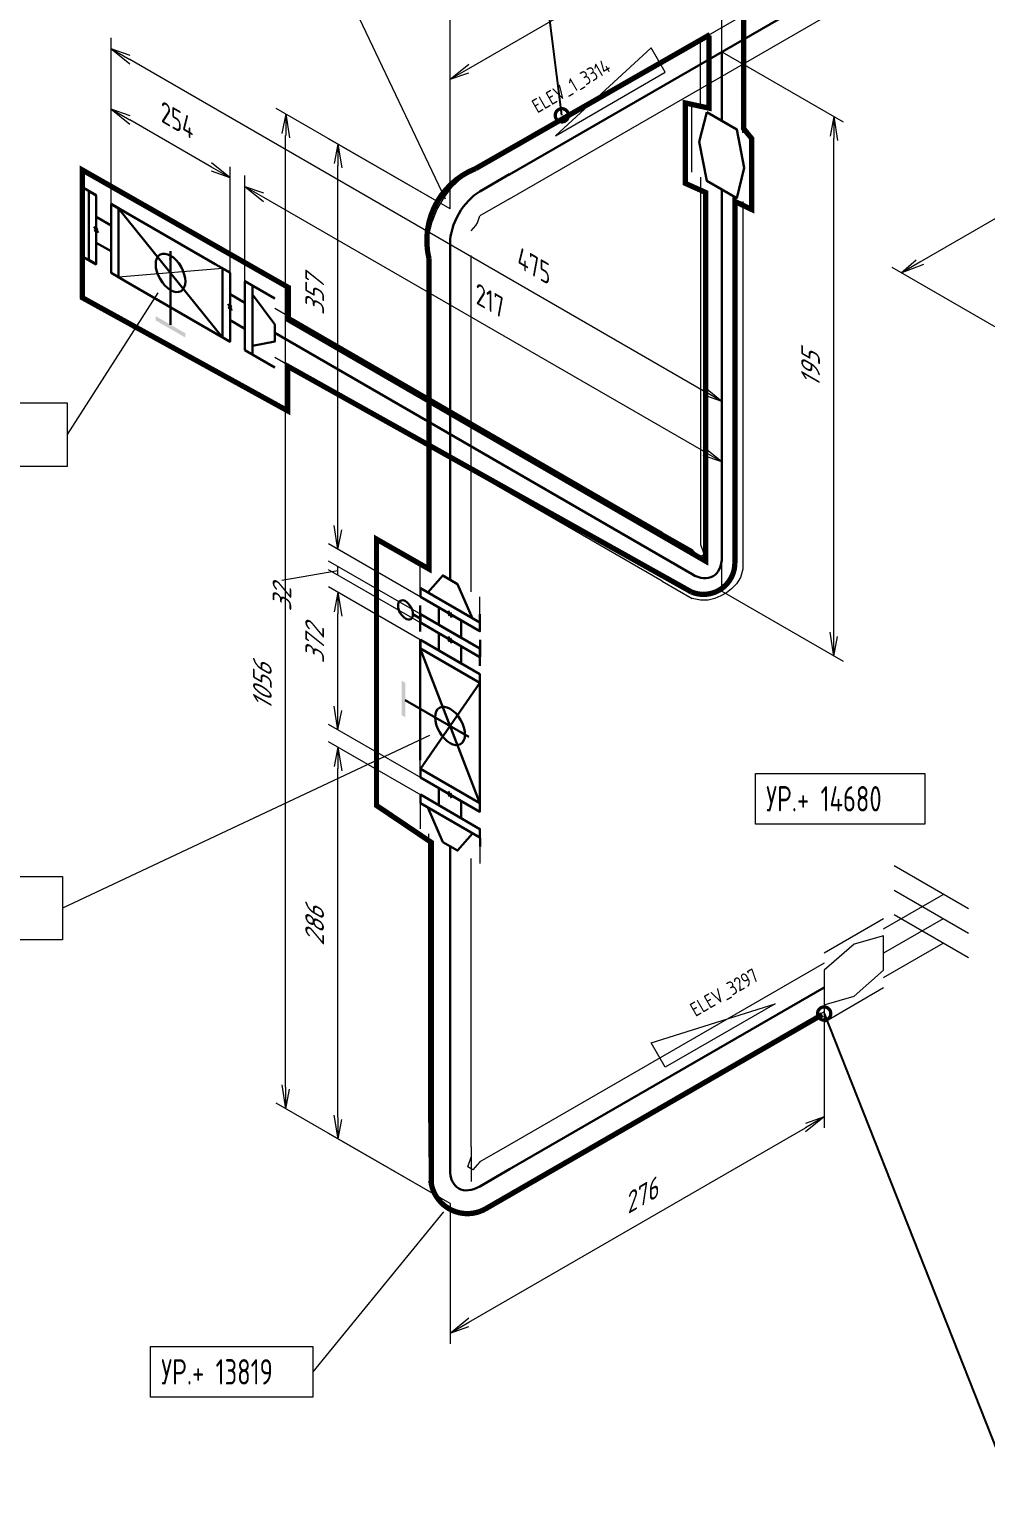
# Model space of a CAD drawing. Header units: millimetres. Extents: x 10051 to 26505, y 4675 to 5194.
# Drawn here: x 21267.3 to 21357.8, y 4850.2 to 4988.7 of the extents above; entities that cross this region are included whole.
import ezdxf
from ezdxf import colors
from ezdxf.entities.mleader import LeaderData, LeaderLine
from ezdxf.enums import TextEntityAlignment as Align
from ezdxf.math import Vec2, Vec3

# ---------------------------------------------------------------- set-up
doc = ezdxf.new("R2010")
doc.units = ezdxf.units.MM
doc.layers.get('0').update_dxf_attribs({"lineweight": 15})
for name, color, linetype, lineweight in [('--TEXT--', 150, 'Continuous', 25), ('_НС', 1, 'Continuous', 30), ('подложка', 252, 'Continuous', 9), ('Построение', 7, 'Continuous', 30)]:
    doc.layers.add(name, color=color, linetype=linetype, lineweight=lineweight)
doc.styles.add('GOST_2.304', font='CS_Gost2304.shx', dxfattribs={"height": 2.5})
doc.styles.add('Style-CS_Gost2304', font='CS_Gost2304.shx')

# ---------------------------------------------------------------- blocks, each defined once
blk = doc.blocks.new('TerminatorOpen_0.4')
at = {"color": 0, "linetype": 'ByBlock', "lineweight": -2}
for q in [(-1, 0.2), (-1, 0), (-1, -0.2)]:
    blk.add_line((0, 0), q, dxfattribs=at)
blk = doc.blocks.new('_DotSmall')
at = {"color": 0, "linetype": 'ByBlock', "const_width": 0.5}
blk.add_lwpolyline([(-0.0625, 0, 1), (0.0625, 0, 1)], format="xyb", close=True, dxfattribs=at)

msp = doc.modelspace()

# ---------------------------------------------------------------- hatches: boundary and pattern name
at = {"layer": 'подложка', "extrusion": (0.707107, -0.408248, 0.57735)}
h = msp.add_hatch(color=256, dxfattribs=at)
edge = h.paths.add_edge_path()
edge.add_arc((14984.93, -9031.64), 0.498, -135, 225)
at = {"layer": 'подложка', "extrusion": (0.707107, 0.408248, -0.57735)}
h = msp.add_hatch(color=256, dxfattribs=at)
edge = h.paths.add_edge_path()
edge.add_arc((-6353.53, 12295.55), 1, 45, 405)
at = {"layer": 'подложка', "extrusion": (0.707107, -0.408248, 0.57735)}
h = msp.add_hatch(color=256, dxfattribs=at)
edge = h.paths.add_edge_path()
edge.add_arc((14979.3, -9037.28), 0.498, -135, 225)
at = {"layer": 'подложка', "extrusion": (-0.707107, 0.408248, -0.57735)}
h = msp.add_hatch(color=256, dxfattribs=at)
edge = h.paths.add_edge_path()
edge.add_arc((-14964.85, -9011.56), 1, 45, 405)
at = {"layer": 'подложка', "extrusion": (0.707107, 0.408248, -0.57735)}
h = msp.add_hatch(color=256, dxfattribs=at)
edge = h.paths.add_edge_path()
edge.add_arc((-6359.16, 12289.92), 1, 45, 405)
h = msp.add_hatch(color=256, dxfattribs=at)
edge = h.paths.add_edge_path()
edge.add_arc((-6353.53, 12295.55), 1, -135, 225)
h = msp.add_hatch(color=256, dxfattribs=at)
edge = h.paths.add_edge_path()
edge.add_arc((-6386.44, 12262.63), 1, 45, 405)
at = {"layer": 'подложка', "extrusion": (-0.707107, -0.408248, 0.57735)}
h = msp.add_hatch(color=256, dxfattribs=at)
edge = h.paths.add_edge_path()
edge.add_arc((6386.44, 12251.37), 1, 45, 405)
h = msp.add_hatch(color=256, dxfattribs=at)
edge = h.paths.add_edge_path()
edge.add_arc((6400.1, 12248.98), 1, 135, 495)
at = {"layer": 'подложка', "extrusion": (5.55112e-17, -0.816497, -0.57735)}
h = msp.add_hatch(color=256, dxfattribs=at)
edge = h.paths.add_edge_path()
edge.add_arc((21353.77, -2704.7), 0.498, 135, 495)
h = msp.add_hatch(color=256, dxfattribs=at)
edge = h.paths.add_edge_path()
edge.add_arc((21348.14, -2699.06), 0.498, 135, 495)
at = {"layer": 'подложка', "true_color": 0x000000, "extrusion": (-0.707107, 0.408248, -0.57735)}
h = msp.add_hatch(color=18, dxfattribs=at)
edge = h.paths.add_edge_path()
edge.add_arc((-14913.13, -9122.8), 1, 225, 585)
at = {"layer": 'подложка', "extrusion": (0.707107, 0.408248, -0.57735)}
h = msp.add_hatch(color=256, dxfattribs=at)
edge = h.paths.add_edge_path()
edge.add_arc((-6423.74, 12225.33), 1, -135, 225)
at = {"layer": 'подложка', "extrusion": (-0.707107, 0.408248, -0.57735)}
h = msp.add_hatch(color=256, dxfattribs=at)
edge = h.paths.add_edge_path()
edge.add_arc((-14883.37, -9093.04), 1, 225, 585)
at = {"layer": 'Построение', "ltscale": 0.3, "extrusion": (-0.707107, -0.408248, 0.57735)}
h = msp.add_hatch(color=256, dxfattribs=at)
edge = h.paths.add_edge_path()
edge.add_arc((6349.77, 12214.69), 1, 45, 405)
at = {"layer": 'Построение', "ltscale": 0.3, "extrusion": (0.707107, 0.408248, -0.57735)}
h = msp.add_hatch(color=256, dxfattribs=at)
edge = h.paths.add_edge_path()
edge.add_arc((-6378.27, 12270.8), 1, -135, 225)

# ---------------------------------------------------------------- linework, layer by layer
at = {"layer": '_НС', "linetype": 'Continuous', "lineweight": 30, "const_width": 0.5}
for points in [[(21334.9, 4989.96), (21334.9, 4979.32), (21335.64, 4978.41), (21335.64, 4971.69), (21334.06, 4972.45), (21334.06, 4938.25, -0.534116), (21329.95, 4935.51), (21291.75, 4956.86), (21291.75, 4952.64), (21272.17, 4963.42)], [(21342.33, 4895.54), (21310.49, 4877.18, -0.517398), (21305.33, 4879.56), (21305.33, 4910.86), (21305.33, 4911.83), (21300.15, 4915.32), (21300.15, 4940.51), (21305.12, 4937.68), (21305.12, 4967.02, -0.37483), (21309.53, 4975.55), (21331.71, 4988.23)]]:
    msp.add_lwpolyline(points, format="xyb", dxfattribs=at)
msp.add_lwpolyline([(21272.32, 4963.28), (21272.32, 4975.42), (21291.81, 4964.31), (21291.81, 4961.26), (21331.3, 4938.42), (21331.3, 4973.29), (21329.36, 4974.16), (21329.36, 4981.76), (21331.61, 4981.27), (21331.61, 4988.13)], dxfattribs=at)
at = {"layer": 'подложка', "extrusion": (-5.55112e-17, 0.816497, 0.57735)}
for p, q in [((21312.74, 4977.31, 257.18), (21352.6, 5000.32, 224.63)), ((21312.74, 4972.69, 253.91), (21352.6, 4995.7, 221.36)), ((21351.58, 4966.72, 267.25), (21383.05, 4984.9, 241.55)), ((21312.74, 4977.31, 257.18), (21309.93, 4975.68, 259.48)), ((21312.74, 4972.69, 253.91), (21309.93, 4971.07, 256.21)), ((21360.42, 4959.58, 277.35), (21348.93, 4966.21, 267.97)), ((21327.19, 4941.14, 200.11), (21290.52, 4962.31, 170.16)), ((21327.19, 4936.52, 196.84), (21290.52, 4957.7, 166.9)), ((21327.19, 4941.14, 200.11), (21330.01, 4939.52, 202.41)), ((21327.19, 4936.52, 196.84), (21330.01, 4934.9, 199.14)), ((21356.16, 4905.53, 159.1), (21349.12, 4909.6, 153.35)), ((21348.14, 4903.66, 161.75), (21353.77, 4906.91, 157.15)), ((21342.51, 4901.37, 167.03), (21348.14, 4904.62, 162.43)), ((21356.16, 4900.91, 155.84), (21349.12, 4904.98, 150.09)), ((21348.14, 4899.04, 158.48), (21353.77, 4902.3, 153.88)), ((21342.51, 4900.41, 166.35), (21312.74, 4883.23, 190.65)), ((21342.51, 4894.83, 162.41), (21348.14, 4898.09, 157.81)), ((21342.51, 4895.79, 163.08), (21312.74, 4878.61, 187.38)), ((21312.74, 4883.23, 190.65), (21309.93, 4881.6, 192.95)), ((21312.74, 4878.61, 187.38), (21309.93, 4876.98, 189.68))]:
    msp.add_line(p, q, dxfattribs=at)
at = {"layer": 'подложка', "extrusion": (0.707107, -0.408248, 0.57735)}
for p, q in [((21332.82, 4986.6, 239.15), (21332.82, 4999.86, 248.53)), ((21332.82, 4986.6, 239.15), (21332.82, 4999.86, 248.53)), ((21308.88, 4985.02, 267.36), (21331.06, 4997.82, 249.25)), ((21307.11, 4971.75, 260.14), (21307.11, 4990.73, 273.57)), ((21307.11, 4971.75, 260.14), (21307.11, 4985.02, 269.52)), ((21309.72, 4970.42, 256.01), (21309.93, 4971.07, 256.21)), ((21309.11, 4969.65, 256.21), (21309.56, 4970.16, 256.01)), ((21309.56, 4970.16, 256.01), (21309.72, 4970.42, 256.01)), ((21342.51, 4898.1, 164.72), (21342.51, 4884.83, 155.33)), ((21307.11, 4877.67, 193.61), (21307.11, 4864.4, 184.23))]:
    msp.add_line(p, q, dxfattribs=at)
at = {"layer": 'подложка'}
for p, q in [((21306.68, 4972.65, 260.14), (21294.27, 4998.73, 260.14)), ((21306.68, 4972.65, 260.14), (21294.27, 4998.73, 260.14)), ((21279.45, 4963.81, 160.48), (21270.88, 4950.39, 160.48)), ((21279.45, 4963.81, 160.48), (21270.88, 4950.39, 160.48)), ((21305.16, 4921.93, 225.56), (21270.43, 4905.61, 225.56)), ((21305.16, 4921.93, 225.56), (21270.43, 4905.61, 225.56)), ((21306.48, 4876.89, 193.61), (21294.12, 4861.75, 193.61)), ((21306.48, 4876.89, 193.61), (21294.12, 4861.75, 193.61))]:
    msp.add_line(p, q, dxfattribs=at)
at = {"layer": 'подложка', "extrusion": (-0.707107, -0.408248, 0.57735)}
for p, q in [((21275.03, 4968.95, 155.88), (21275.03, 4987.93, 169.31)), ((21332.82, 4986.6, 239.15), (21344.32, 4979.96, 248.53)), ((21276.8, 4985.89, 170.03), (21331.06, 4954.56, 214.33)), ((21275.03, 4968.95, 155.88), (21275.03, 4982.22, 165.26)), ((21307.11, 4971.75, 260.14), (21290.67, 4981.24, 246.72)), ((21276.8, 4980.18, 165.99), (21284.53, 4975.71, 172.3)), ((21291.55, 4888.69, 182.36), (21291.55, 4978.69, 246)), ((21307.11, 4971.75, 260.14), (21295.62, 4978.38, 250.76)), ((21343.43, 4931.5, 213.18), (21343.43, 4978.43, 246.36)), ((21286.29, 4962.44, 165.08), (21286.29, 4975.71, 174.46)), ((21287.7, 4961.63, 166.23), (21287.7, 4974.9, 175.61)), ((21296.5, 4941.58, 225.82), (21296.5, 4975.83, 250.04)), ((21289.47, 4972.86, 176.33), (21331.06, 4948.85, 210.29)), ((21285.59, 4966.1, 166.81), (21275.73, 4965.29, 154.16)), ((21332.82, 4935.58, 203.07), (21332.82, 4954.56, 216.5)), ((21332.82, 4935.58, 203.07), (21332.82, 4948.85, 212.46)), ((21307.11, 4933.42, 233.04), (21295.62, 4940.05, 223.66)), ((21296.5, 4937.51, 222.94), (21291.2, 4936.59, 215.8)), ((21307.11, 4931.79, 231.89), (21295.62, 4938.43, 222.51)), ((21307.11, 4930.98, 231.31), (21295.62, 4937.61, 221.93)), ((21296.5, 4937.1, 222.65), (21296.5, 4937.92, 223.23)), ((21307.11, 4929.35, 230.16), (21295.62, 4935.99, 220.78)), ((21332.82, 4935.58, 203.07), (21344.32, 4928.95, 212.46)), ((21296.5, 4924.51, 213.75), (21296.5, 4933.44, 220.06)), ((21307.11, 4916.35, 220.97), (21295.62, 4922.98, 211.58)), ((21307.11, 4914.72, 219.82), (21295.62, 4921.35, 210.43)), ((21296.5, 4885.83, 186.4), (21296.5, 4918.8, 209.71)), ((21307.11, 4877.67, 193.61), (21290.67, 4887.16, 180.19)), ((21307.11, 4877.67, 193.61), (21295.62, 4884.3, 184.23))]:
    msp.add_line(p, q, dxfattribs=at)
at = {"layer": 'подложка', "extrusion": (0.707107, 0.408248, -0.57735)}
for p, q in [((21330.82, 4981.25, 232.91), (21330.82, 4987.75, 237.51)), ((21334.82, 4978.94, 236.18), (21334.82, 4985.44, 240.78)), ((21330, 4975.22, 227.64), (21330, 4981.72, 232.24)), ((21335.65, 4971.95, 232.26), (21335.65, 4978.46, 236.86)), ((21330.82, 4974.74, 228.32), (21330.82, 4943.24, 206.04)), ((21334.82, 4972.43, 231.58), (21334.82, 4940.93, 209.31)), ((21305.11, 4966.4, 253.91), (21305.11, 4969.65, 256.21)), ((21309.11, 4964.09, 257.18), (21309.11, 4967.34, 259.48)), ((21305.11, 4937.82, 233.7), (21305.11, 4966.4, 253.91)), ((21309.11, 4935.52, 236.97), (21309.11, 4964.09, 257.18)), ((21330.82, 4943.24, 206.04), (21330.82, 4939.99, 203.74)), ((21334.82, 4940.93, 209.31), (21334.82, 4937.68, 207.01)), ((21330.66, 4938.77, 202.68), (21330.01, 4939.52, 202.41)), ((21331.14, 4939.05, 203.47), (21330.66, 4938.77, 202.68)), ((21330.82, 4939.99, 203.74), (21331.14, 4939.05, 203.47)), ((21334.83, 4937.68, 207.01), (21334.58, 4936.89, 206.15)), ((21334.2, 4936.27, 205.25), (21333.75, 4935.8, 204.37)), ((21334.58, 4936.89, 206.15), (21334.2, 4936.27, 205.25)), ((21309.94, 4933.42, 236.5), (21309.94, 4935.04, 237.65)), ((21330.81, 4934.72, 200), (21330.01, 4934.9, 199.14)), ((21331.54, 4934.73, 200.9), (21330.81, 4934.72, 200)), ((21332.17, 4934.89, 201.78), (21331.54, 4934.73, 200.9)), ((21332.73, 4935.13, 202.65), (21332.17, 4934.89, 201.78)), ((21333.26, 4935.43, 203.5), (21332.73, 4935.13, 202.65)), ((21333.75, 4935.8, 204.37), (21333.26, 4935.43, 203.5)), ((21304.28, 4917.98, 218.66), (21304.28, 4919.61, 219.81)), ((21304.28, 4916.35, 217.51), (21304.28, 4914.72, 216.35)), ((21304.28, 4914.72, 216.35), (21304.28, 4913.1, 215.21)), ((21305.11, 4885.32, 196.58), (21305.11, 4912.62, 215.88)), ((21309.94, 4911.45, 220.97), (21309.94, 4909.83, 219.83)), ((21309.11, 4883.02, 199.85), (21309.11, 4910.31, 219.15)), ((21305.11, 4885.32, 196.58), (21305.11, 4882.07, 194.28)), ((21309.11, 4883.02, 199.85), (21309.11, 4879.76, 197.55))]:
    msp.add_line(p, q, dxfattribs=at)
at = {"layer": 'подложка', "extrusion": (-0.707107, 0.408248, -0.57735)}
for p, q in [((21308.18, 4974.66, 260.9), (21309.06, 4975.29, 260.25)), ((21309.06, 4975.29, 260.25), (21309.93, 4975.68, 259.48)), ((21306.55, 4972.82, 261.59), (21307.32, 4973.83, 261.35)), ((21307.32, 4973.83, 261.35), (21308.18, 4974.66, 260.9)), ((21305.9, 4971.7, 261.59), (21306.55, 4972.82, 261.59)), ((21305.42, 4970.53, 261.35), (21305.9, 4971.7, 261.59)), ((21305.02, 4968.29, 260.25), (21305.12, 4969.37, 260.9)), ((21305.12, 4969.37, 260.9), (21305.42, 4970.53, 261.35)), ((21305.11, 4967.34, 259.48), (21305.02, 4968.29, 260.25)), ((21308.79, 4881.13, 194.01), (21309.11, 4882.07, 194.28)), ((21309.27, 4880.86, 193.22), (21308.79, 4881.13, 194.01)), ((21309.93, 4881.6, 192.95), (21309.27, 4880.86, 193.22)), ((21305.36, 4878.98, 196.69), (21305.11, 4879.76, 197.55)), ((21305.73, 4878.36, 195.79), (21305.36, 4878.98, 196.69)), ((21306.18, 4877.89, 194.91), (21305.73, 4878.36, 195.79)), ((21306.68, 4877.52, 194.04), (21306.18, 4877.89, 194.91)), ((21307.2, 4877.22, 193.19), (21306.68, 4877.52, 194.04)), ((21307.77, 4876.97, 192.32), (21307.2, 4877.22, 193.19)), ((21308.4, 4876.82, 191.44), (21307.77, 4876.97, 192.32)), ((21309.12, 4876.81, 190.54), (21308.4, 4876.82, 191.44)), ((21309.93, 4876.98, 189.68), (21309.12, 4876.81, 190.54))]:
    msp.add_line(p, q, dxfattribs=at)
at = {"layer": 'подложка', "extrusion": (5.55112e-17, -0.816497, -0.57735)}
msp.add_line((21353.77, 4904.6, 155.52), (21348.14, 4901.35, 160.12), dxfattribs=at)
at = {"layer": 'подложка', "flags": 128}
for points, elevation in [([(21317.09, 4978.66), (21327.48, 4984.66), (21326.15, 4986.97), (21317.09, 4978.66)], 247.34), ([(21337.86, 4896.57), (21327.46, 4890.57), (21326.13, 4892.88), (21337.86, 4896.57)], 172.35)]:
    msp.add_lwpolyline(points, dxfattribs=dict(at, elevation=elevation))
at = {"layer": 'подложка', "extrusion": (0.707107, 0.408248, -0.57735), "elevation": 16945.92}
for points in [[(-6376.85, 12266.57), (-6375.45, 12267.97)], [(-6378.26, 12265.16), (-6376.85, 12266.57)]]:
    msp.add_lwpolyline(points, dxfattribs=at)
at = {"layer": 'подложка', "extrusion": (-5.55112e-17, 0.816497, 0.57735), "elevation": 4094.38}
msp.add_lwpolyline([(-21356.16, -2702.3), (-21349.12, -2709.34)], dxfattribs=at)
at = {"layer": 'подложка', "extrusion": (0.707107, -0.408248, 0.57735), "elevation": 13186.89, "flags": 128}
msp.add_lwpolyline([(14920.18, -9127.02), (14918.1, -9123.51), (14914.55, -9121.38), (14911.71, -9124.22), (14913.84, -9127.77), (14917.35, -9129.85), (14920.18, -9127.02)], close=True, dxfattribs=at)
at = {"layer": 'подложка', "extrusion": (0.707107, -0.408248, 0.57735), "elevation": 13186.89}
msp.add_lwpolyline([(14868.9, -9099.78), (14900.76, -9131.64)], dxfattribs=at)
at = {"layer": 'подложка', "extrusion": (0.707107, 0.408248, -0.57735)}
msp.add_point((21308.22, 4922.24, 226.49), dxfattribs=at)
at = {"layer": 'подложка'}
for points in [[(21244.65, 4953.39, 160.48), (21270.88, 4953.39, 160.48), (21270.88, 4947.39, 160.48), (21244.65, 4947.39, 160.48)], [(21336.02, 4918.35, 203.07), (21352.04, 4918.35, 203.07), (21352.04, 4913.55, 203.07), (21336.02, 4913.55, 203.07)], [(21244.88, 4908.61, 225.56), (21270.43, 4908.61, 225.56), (21270.43, 4902.61, 225.56), (21244.88, 4902.61, 225.56)], [(21278.78, 4864.15, 193.61), (21294.12, 4864.15, 193.61), (21294.12, 4859.35, 193.61), (21278.78, 4859.35, 193.61)]]:
    msp.add_3dface(points, dxfattribs=at)
at = {"layer": 'Построение', "ltscale": 0.3, "extrusion": (0.707107, -0.408248, 0.57735)}
msp.add_line((21332.82, 4986.6, 239.15), (21332.82, 4980.09, 234.55), dxfattribs=at)
at = {"layer": 'Построение', "ltscale": 0.3, "extrusion": (-5.55112e-17, 0.816497, 0.57735)}
for points, elevation in [([(-21312.74, -2663.67), (-21352.6, -2703.53)], 4209.61), ([(-21272.21, -2744.37), (-21272.92, -2743.66)], 4151.13), ([(-21273.62, -2742.95), (-21272.21, -2744.37)], 4151.13), ([(-21275.03, -2741.55), (-21276.44, -2740.13)], 4151.13), ([(-21284.88, -2731.69), (-21276.44, -2740.13)], 4151.13), ([(-21272.21, -2744.37), (-21272.92, -2743.66)], 4143.13), ([(-21273.62, -2742.95), (-21272.21, -2744.37)], 4143.13), ([(-21275.03, -2741.55), (-21276.44, -2740.13)], 4143.13), ([(-21286.29, -2730.28), (-21284.88, -2731.69)], 4151.13), ([(-21284.88, -2731.69), (-21276.44, -2740.13)], 4143.13), ([(-21287.7, -2728.87), (-21289.12, -2727.46)], 4151.13), ([(-21289.12, -2727.46), (-21290.52, -2726.06)], 4151.13), ([(-21286.29, -2730.28), (-21284.88, -2731.69)], 4143.13), ([(-21327.19, -2689.38), (-21290.52, -2726.06)], 4147.13), ([(-21287.7, -2728.87), (-21289.12, -2727.46)], 4143.13), ([(-21289.12, -2727.46), (-21290.52, -2726.06)], 4143.13), ([(-21342.51, -2693.43), (-21312.74, -2663.67)], 4094.38)]:
    msp.add_lwpolyline(points, dxfattribs=dict(at, elevation=elevation))
at = {"layer": 'Построение', "ltscale": 0.3, "extrusion": (-0.707107, -0.408248, 0.57735), "elevation": -16982.28}
msp.add_lwpolyline([(6352.11, 12294.13), (6354.19, 12290.63), (6357.74, 12288.5), (6360.58, 12291.33), (6358.45, 12294.88), (6354.95, 12296.97), (6352.11, 12294.13)], close=True, dxfattribs=at)
at = {"layer": 'Построение', "ltscale": 0.3, "extrusion": (0.707107, -0.408248, 0.57735), "elevation": 13186.89}
for points in [[(14964.85, -9011.56), (14962.03, -9008.75, 0.414227), (14956.4, -9008.75), (14953.58, -9011.56)], [(14883.37, -9081.78), (14880.55, -9084.59, 0.414227), (14880.55, -9090.23), (14883.37, -9093.04)]]:
    msp.add_lwpolyline(points, format="xyb", dxfattribs=at)
at = {"layer": 'Построение', "ltscale": 0.3, "extrusion": (1, 0, 0), "elevation": 21332.82}
msp.add_lwpolyline([(4973.59, 229.95), (4942.08, 207.67)], dxfattribs=at)
at = {"layer": 'Построение', "ltscale": 0.3, "extrusion": (-0.707107, -0.408248, 0.57735)}
for points, elevation in [([(6332.17, 12202.72), (6347.66, 12206.95)], -16982.28), ([(6332.87, 12197.44), (6332.87, 12198.15)], -16982.28), ([(6345.54, 12210.12), (6345.54, 12210.82)], -16982.28), ([(6395.88, 12248.98), (6399.4, 12248.27), (6400.8, 12249.68), (6400.1, 12253.2)], -16945.92)]:
    msp.add_lwpolyline(points, dxfattribs=dict(at, elevation=elevation))
at = {"layer": 'Построение', "ltscale": 0.3}
for points, elevation in [([(21273.44, 4970.07), (21273.8, 4969.46)], 154.73), ([(21286.12, 4962.75), (21286.47, 4962.14)], 165.08), ([(21306.93, 4933.72), (21307.29, 4933.11)], 233.04), ([(21306.93, 4931.29), (21307.29, 4930.67)], 231.31), ([(21306.93, 4916.65), (21307.29, 4916.04)], 220.97)]:
    msp.add_lwpolyline(points, dxfattribs=dict(at, elevation=elevation))
at = {"layer": 'Построение', "ltscale": 0.3, "extrusion": (0.707107, 0.408248, -0.57735)}
for points, elevation in [([(-6338.14, 12206.6), (-6344.15, 12200.59)], 16982.28), ([(-6345.54, 12214.69), (-6349.06, 12215.4), (-6350.47, 12213.99), (-6349.77, 12210.47)], 16982.28), ([(-6378.27, 12266.58), (-6377.57, 12270.1), (-6378.98, 12271.51), (-6382.5, 12270.8)], 16945.92), ([(-6380.03, 12263.41), (-6379.33, 12262.7)], 16945.92), ([(-6378.96, 12264.46), (-6381.08, 12262.33)], 16945.92), ([(-6380.37, 12263.04), (-6378.96, 12264.46)], 16945.92), ([(-6379.67, 12263.75), (-6381.08, 12262.33)], 16945.92), ([(-6381.09, 12268.34), (-6381.09, 12267.63)], 16945.92), ([(-6383.92, 12270.81), (-6382.5, 12272.23)], 16945.92), ([(-6381.78, 12261.64), (-6383.2, 12260.22)], 16945.92), ([(-6383.2, 12266.23), (-6383.2, 12265.52)], 16945.92), ([(-6384.62, 12270.12), (-6386.74, 12267.99)], 16945.92), ([(-6386.03, 12268.7), (-6384.62, 12270.12)], 16945.92), ([(-6391.63, 12251.79), (-6383.2, 12260.22)], 16945.92), ([(-6382.5, 12260.94), (-6397.99, 12256.72)], 16945.92), ([(-6385.33, 12269.41), (-6386.74, 12267.99)], 16945.92), ([(-6392.36, 12251.09), (-6388.13, 12266.58)], 16945.92), ([(-6387.44, 12267.29), (-6388.85, 12265.88)], 16945.92), ([(-6392.01, 12260.6), (-6386, 12254.59)], 16945.92), ([(-6397.29, 12257.44), (-6388.85, 12265.88)], 16945.92), ([(-6395.88, 12253.55), (-6395.88, 12252.85)], 16945.92), ([(-6398.7, 12256.03), (-6397.29, 12257.44)], 16945.92), ([(-6400.11, 12254.62), (-6401.53, 12253.21)], 16945.92)]:
    msp.add_lwpolyline(points, dxfattribs=dict(at, elevation=elevation))
at = {"layer": 'Построение', "ltscale": 0.3, "extrusion": (-1, 0, 0), "elevation": -21307.11}
for points in [[(-4936.67, 235.34), (-4965.25, 255.54)], [(-4884.17, 198.21), (-4911.47, 217.52)]]:
    msp.add_lwpolyline(points, dxfattribs=at)
at = {"layer": 'Построение', "ltscale": 0.3, "extrusion": (-0.707107, -0.408248, 0.57735), "elevation": -16982.28}
msp.add_lwpolyline([(6386.44, 12251.37), (6389.26, 12254.18, 0.414227), (6389.26, 12259.82), (6386.44, 12262.63)], format="xyb", dxfattribs=at)
at = {"layer": 'Построение', "ltscale": 0.3, "extrusion": (-0.707107, -0.408248, 0.57735)}
msp.add_circle((6339.91, 12204.84, -16982.28), 1.99, dxfattribs=at)
at = {"layer": 'Построение', "ltscale": 0.3, "extrusion": (0.707107, 0.408248, -0.57735)}
for centre, radius in [((-6378.63, 12262, 16945.92), 0.996), ((-6390.24, 12258.83, 16945.92), 1.99)]:
    msp.add_circle(centre, radius, dxfattribs=at)
msp.add_point((21280.63, 4967, 161.37), dxfattribs=at)
at = {"layer": 'Построение', "ltscale": 0.3, "extrusion": (-0.707107, -0.408248, 0.57735)}
for points in [[(6343.09, 12198.83, -16982.28), (6345.92, 12201.65, -16982.28), (6342.74, 12199.18, -16982.28), (6345.57, 12202.01, -16982.28)], [(6384.23, 12255.65, -16945.92), (6387.06, 12252.82, -16945.92), (6384.59, 12256, -16945.92), (6387.41, 12253.18, -16945.92)]]:
    msp.add_solid(points, dxfattribs=at)
at = {"layer": 'Построение', "ltscale": 0.3}
for points in [[(21272.92, 4973.42, 156.46), (21273.62, 4973.01, 157.03), (21273.62, 4966.51, 152.43), (21272.92, 4966.92, 151.86)], [(21275.03, 4972.2, 158.18), (21275.73, 4971.79, 158.76), (21275.73, 4965.29, 154.16), (21275.03, 4965.7, 153.58)], [(21273.62, 4968.54, 153.87), (21275.03, 4967.73, 155.02), (21275.03, 4970.17, 156.75), (21273.62, 4970.98, 155.6)], [(21285.59, 4966.1, 166.81), (21286.29, 4965.7, 167.38), (21286.29, 4959.19, 162.78), (21285.59, 4959.6, 162.21)], [(21287.7, 4964.88, 168.53), (21288.41, 4964.48, 169.11), (21288.41, 4957.97, 164.51), (21287.7, 4958.38, 163.93)], [(21286.29, 4961.23, 164.22), (21287.7, 4960.41, 165.37), (21287.7, 4962.85, 167.09), (21286.29, 4963.66, 165.94)], [(21304.3, 4935.04, 230.74), (21304.3, 4935.86, 231.31), (21309.93, 4932.61, 235.91), (21309.93, 4931.79, 235.34)], [(21304.3, 4933.42, 229.59), (21304.3, 4932.61, 229.01), (21309.93, 4929.35, 233.61), (21309.93, 4930.17, 234.19)], [(21308.17, 4932.81, 233.9), (21308.17, 4931.18, 232.75), (21306.06, 4932.4, 231.03), (21306.06, 4934.03, 232.18)], [(21304.3, 4930.98, 227.86), (21304.3, 4930.17, 227.29), (21309.93, 4926.91, 231.89), (21309.93, 4927.73, 232.46)], [(21308.17, 4930.37, 232.18), (21308.17, 4928.74, 231.03), (21306.06, 4929.96, 229.3), (21306.06, 4931.59, 230.45)], [(21304.3, 4918.78, 219.24), (21304.3, 4917.97, 218.67), (21309.93, 4914.72, 223.26), (21309.93, 4915.53, 223.84)], [(21308.17, 4914.11, 220.68), (21308.17, 4915.74, 221.83), (21306.06, 4916.95, 220.1), (21306.06, 4915.33, 218.95)], [(21304.3, 4916.35, 217.52), (21304.3, 4915.53, 216.94), (21309.93, 4912.28, 221.54), (21309.93, 4913.09, 222.11)]]:
    msp.add_3dface(points, dxfattribs=at)

# ---------------------------------------------------------------- block references
at = {"layer": 'подложка', "extrusion": (-0.707107, -0.408248, 0.57735)}
for p, xscale, yscale, zscale, rotation in [((6318.72, 12214.76, -16982.28), 2.500000000000004, 2.500000000000004, 2.500000000000004, 225.0000000000001), ((6323.67, 12209.81, -16982.28), 2.500000000000004, 2.500000000000004, 2.500000000000004, 225.0000000000001), ((6332.34, 12285.62, -16945.92), 2.500000000000004, 2.500000000000004, 2.500000000000004, 135), ((6358.5, 12311.79, -16982.28), 2.500000000000004, 2.500000000000004, 2.500000000000004, 135), ((6337.29, 12290.57, -16945.92), 2.500000000000004, 2.500000000000004, 2.500000000000004, 135), ((6334.94, 12221.08, -16982.28), 2.500000000000004, 2.500000000000004, 2.500000000000004, 45.00000000000011), ((6336.35, 12222.48, -16982.28), 2.500000000000004, 2.500000000000004, 2.500000000000004, 225.0000000000001), ((6376.52, 12272.56, -16982.28), 2.500000000000004, 2.500000000000004, 2.500000000000004, 45.00000000000011), ((6381.47, 12267.61, -16982.28), 2.500000000000004, 2.500000000000004, 2.500000000000004, 45.00000000000011), ((6370.48, 12257.38, -16945.92), 2.500000000000003, 2.500000000000003, 2.500000000000003, 315.0000000000001), ((6374, 12253.86, -16945.92), 2.500000000000004, 2.500000000000004, 2.500000000000004, 135), ((6402.68, 12267.61, -16982.28), 2.500000000000003, 2.500000000000003, 2.500000000000003, 315.0000000000001), ((6385.27, 12242.59, -16945.92), 2.500000000000003, 2.500000000000003, 2.500000000000003, 315.0000000000001), ((6386.68, 12241.18, -16945.92), 2.500000000000004, 2.500000000000004, 2.500000000000004, 135), ((6413.82, 12204.15, -16945.92), 2.500000000000003, 2.500000000000003, 2.500000000000003, 315.0000000000001), ((6418.77, 12209.1, -16945.92), 2.500000000000003, 2.500000000000003, 2.500000000000003, 315.0000000000001)]:
    msp.add_blockref('TerminatorOpen_0.4', p, dxfattribs=dict(at, xscale=xscale, yscale=yscale, zscale=zscale, rotation=rotation))
at = {"layer": 'подложка', "extrusion": (0.707107, -0.408248, 0.57735), "xscale": 2.5, "yscale": 2.5, "zscale": 2.5}
for p, rotation in [((14969.82, -8995.32, 13186.89), 134.9999999999999), ((14902.53, -9133.41, 13186.89), 314.9999999999999), ((14867.13, -9098.02, 13186.89), 134.9999999999999)]:
    msp.add_blockref('TerminatorOpen_0.4', p, dxfattribs=dict(at, rotation=rotation))
at = {"layer": 'подложка', "extrusion": (-5.55112e-17, 0.816497, 0.57735), "xscale": 2.500000000000001, "yscale": 2.500000000000001, "zscale": 2.500000000000001, "rotation": 44.99999999999999}
msp.add_blockref('TerminatorOpen_0.4', (-21349.81, -2647.56, 4209.61), dxfattribs=at)

# ---------------------------------------------------------------- texts
at = {"layer": 'подложка', "style": 'Style-CS_Gost2304', "width": 0.875}
for s, p in [('УР.+ 14680', (21337.02, 4915.95, 203.07)), ('УР.+ 13819', (21279.78, 4861.75, 193.61))]:
    msp.add_text(s, height=2.4, rotation=360, dxfattribs=at).set_placement(p, align=Align.MIDDLE_LEFT)
at = {"layer": 'подложка', "extrusion": (-0.707107, -0.408248, 0.57735), "char_height": 2.5, "attachment_point": 5, "style": 'GOST_2.304'}
for s, insert, text_direction in [('\\A1;254', (21281.28, 4980.14, 171.45), (0.707107, -0.408248, 0.57735)), ('\\A1;475', (21315.04, 4966.37, 203.05), (0.707107, -0.408248, 0.57735)), ('\\A1;357', (21294.3, 4963.93, 238.92), (0, 0.816497, 0.57735)), ('\\A1;217', (21310.88, 4963.05, 195.62), (0.707107, -0.408248, 0.57735)), ('\\A1;195', (21341.22, 4956.95, 228.47), (0, 0.816497, 0.57735)), ('\\A1;32', (21291.2, 4935.29, 214.88), (0, 0.816497, 0.57735)), ('\\A1;372', (21294.3, 4930.96, 215.6), (0, 0.816497, 0.57735)), ('\\A1;1056', (21289.35, 4926.97, 206.72), (0, 0.816497, 0.57735)), ('\\A1;286', (21294.3, 4904.31, 196.76), (0, 0.816497, 0.57735))]:
    msp.add_mtext(s, dxfattribs=dict(at, insert=insert, text_direction=text_direction))
at = {"layer": 'подложка', "extrusion": (0.707107, -0.408248, 0.57735), "insert": (21325.43, 4878.54, 171.8), "char_height": 2.5, "attachment_point": 5, "text_direction": (0.707107, 0.408248, -0.57735), "style": 'GOST_2.304'}
msp.add_mtext('\\A1;276', dxfattribs=at)
at = {"layer": 'подложка', "style": 'Style-CS_Gost2304'}
for tag, p in [('ELEV_1_3314', (21318.56, 4983.36, 247.34)), ('ELEV_3297', (21333.05, 4897.64, 172.35))]:
    msp.add_attdef(tag, text='0.3%', height=1.333, rotation=30, dxfattribs=at).set_placement(p, align=Align.MIDDLE_CENTER)

# ---------------------------------------------------------------- leaders
at = {"layer": '--TEXT--'}
ml = msp.add_multileader_mtext('Standard', dxfattribs=at)
ml.set_content('СН126.7.1\\P30ВТС2-ВР (15 м)', color=256, style='GOST_2.304')
ml.set_leader_properties()
ml.set_arrow_properties(name='DOTSMALL')
ml.build(insert=Vec2(0, 0))
ml.multileader.update_dxf_attribs({"text_left_attachment_type": 6, "text_right_attachment_type": 6, "dogleg_length": 0.36, "arrow_head_size": 2.5})
ctx = ml.context
ctx.base_point, ctx.char_height, ctx.arrow_head_size, ctx.plane_origin = Vec3(21271.21, 5016.24), 2.5, 2.5, Vec3(21310.23, 5041.83)
ctx.left_attachment, ctx.right_attachment, ctx.text_align_type = 6, 6, 2
notes = []
notes.append((ctx, [(0, (1, 1, 0), (21313.16, 5016.24), (-1, 0), 11.02, [(0, [(21317.69, 4980.59)], 0, [])])]))
ctx.mtext.insert, ctx.mtext.defined_height, ctx.mtext.alignment, ctx.mtext.flow_direction = Vec3(21300.15, 5019.24), 0.0309, 3, 5
ml = msp.add_multileader_mtext('Standard', dxfattribs=at)
ml.set_content('{\\C0;Продолжение см.л. 18}', color=256, style='GOST_2.304')
ml.set_leader_properties()
ml.set_arrow_properties(name='DOTSMALL')
ml.build(insert=Vec2(0, 0))
ml.multileader.update_dxf_attribs({"text_left_attachment_type": 6, "text_right_attachment_type": 6, "dogleg_length": 0.36, "arrow_head_size": 2.5})
ctx = ml.context
ctx.base_point, ctx.char_height, ctx.arrow_head_size, ctx.plane_origin = Vec3(21365.41, 4845.46, 164.72), 2.5, 2.5, Vec3(21418.36, 4848.59, 164.72)
ctx.left_attachment, ctx.right_attachment, ctx.text_align_type = 6, 6, 2
notes.append((ctx, [(1, (1, 1, 0), (21362.34, 4845.46, 164.72), (1, 0), 3.06, [(0, [(21342.51, 4895.64, 164.72)], 0, [])])]))
ctx.mtext.insert, ctx.mtext.defined_height, ctx.mtext.alignment, ctx.mtext.flow_direction = Vec3(21400.28, 4848.58, 164.72), 0.0309, 3, 5
for ctx, leaders in notes:
    for number, flags, end, landing, length, lines in leaders:
        leader = LeaderData()
        leader.index, (leader.has_last_leader_line, leader.has_dogleg_vector, leader.attachment_direction) = number, flags
        leader.last_leader_point, leader.dogleg_vector, leader.dogleg_length = Vec3(end), Vec3(landing), length
        for number, points, colour, breaks in lines:
            line = LeaderLine()
            line.index, line.vertices, line.color, line.breaks = number, Vec3.list(points), colors.encode_raw_color(colour), breaks
            leader.lines.append(line)
        ctx.leaders.append(leader)

doc.saveas('drawing.dxf')
